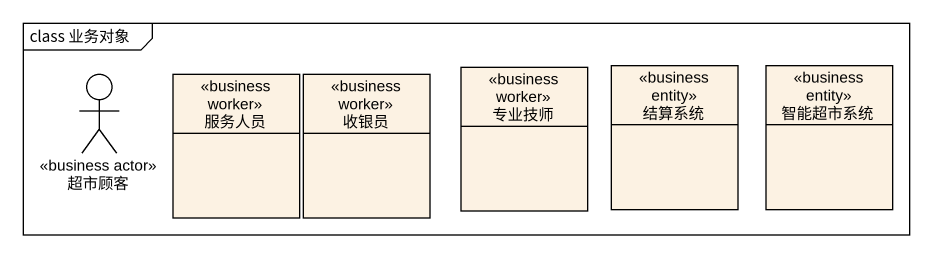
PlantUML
@startuml
mainframe class 业务对象
allowmixing
hide circle
hide empty members
actor 超市顾客 <<business actor>>
class 服务人员 <<business worker>>
class 收银员 <<business worker>>
class 专业技师 <<business worker>>
class 结算系统 <<business entity>>
class 智能超市系统 <<business entity>>
@enduml
